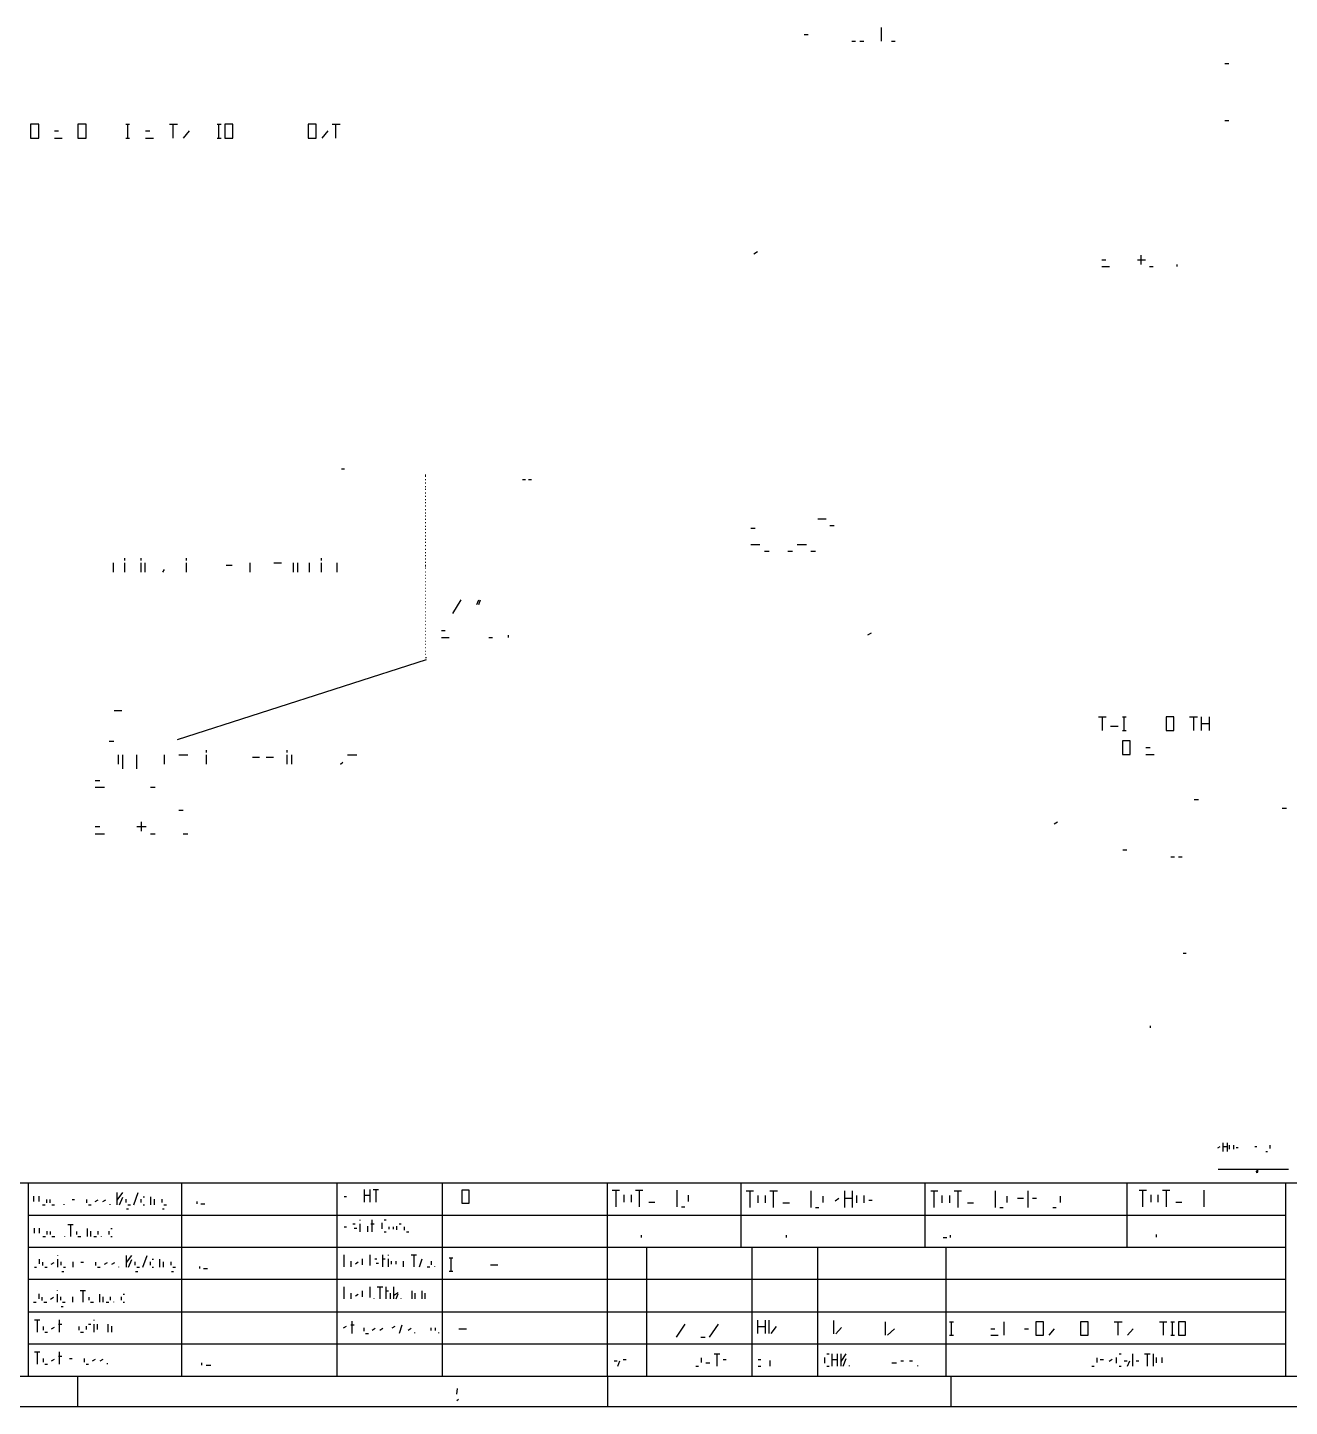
# Model space of a CAD drawing. Header units: millimetres. Extents: x 43 to 1147, y 31 to 811.
# Drawn here: x 318.5 to 673.1, y 31 to 418.7 of the extents above; entities that cross this region are included whole.
import ezdxf

# ---------------------------------------------------------------- set-up
doc = ezdxf.new("R2010")
doc.units = ezdxf.units.MM
doc.layers.add('LINES', color=7, linetype='Continuous')
doc.layers.add('RECTANGLES', color=3, linetype='Continuous')

msp = doc.modelspace()

# ---------------------------------------------------------------- linework, layer by layer
at = {"layer": 'LINES'}
for p, q in [((536.8, 416.8), (537.88, 416.8)), ((550.12, 414.88), (551.2, 414.88)), ((552.4, 414.88), (553.48, 414.88)), ((558.52, 414.88), (558.52, 418.72)), ((561.28, 414.88), (562.36, 414.88)), ((655, 408.64), (656.08, 408.64)), ((346.12, 391.6), (347.2, 391.6)), ((346.72, 387.64), (346.72, 391.6)), ((358.36, 391.6), (360.64, 391.6)), ((359.44, 387.64), (359.44, 391.6)), ((371.8, 391.6), (372.88, 391.6)), ((372.28, 387.64), (372.28, 391.6)), ((404.08, 391.6), (406.36, 391.6)), ((405.16, 387.64), (405.16, 391.6)), ((655, 392.56), (656.08, 392.56)), ((326.08, 389.68), (327.16, 389.68)), ((351.64, 389.68), (352.84, 389.68)), ((362.32, 387.64), (364, 389.68)), ((401.32, 387.64), (403, 389.68)), ((326.08, 387.64), (328.24, 387.64)), ((346.12, 387.64), (347.2, 387.64)), ((351.64, 387.64), (353.92, 387.64)), ((371.8, 387.64), (372.88, 387.64)), ((522.64, 355.12), (523.6, 355.72)), ((620.44, 353.44), (621.52, 353.44)), ((630.4, 353.44), (632.68, 353.44)), ((631.48, 352.12), (631.48, 354.76)), ((620.44, 351.52), (622.6, 351.52)), ((633.76, 351.52), (634.84, 351.52)), ((641.56, 351.52), (641.56, 352.12)), ((406.72, 294.64), (407.56, 294.64)), ((430.24, 292.96), (430.48, 292.96)), ((430.24, 292.6), (430.48, 292.6)), ((430.24, 291.64), (430.48, 291.64)), ((457.6, 291.64), (458.44, 291.64)), ((459.28, 291.64), (460.12, 291.64)), ((430.24, 290.68), (430.48, 290.68)), ((430.24, 289.72), (430.48, 289.72)), ((430.24, 288.88), (430.48, 288.88)), ((430.24, 287.92), (430.48, 287.92)), ((430.24, 286.96), (430.48, 286.96)), ((430.24, 286), (430.48, 286)), ((430.24, 285.16), (430.48, 285.16)), ((430.24, 284.2), (430.48, 284.2)), ((430.24, 283.24), (430.48, 283.24)), ((430.24, 282.28), (430.48, 282.28)), ((430.24, 281.44), (430.48, 281.44)), ((430.24, 280.48), (430.48, 280.48)), ((430.24, 279.52), (430.48, 279.52)), ((540.64, 280.6), (542.92, 280.6)), ((430.24, 278.56), (430.48, 278.56)), ((430.24, 277.72), (430.48, 277.72)), ((430.24, 276.76), (430.48, 276.76)), ((430.24, 275.8), (430.48, 275.8)), ((521.8, 277.96), (523, 277.96)), ((544, 278.68), (545.2, 278.68)), ((430.24, 274.84), (430.48, 274.84)), ((430.24, 274), (430.48, 274)), ((430.24, 273.04), (430.48, 273.04)), ((430.24, 272.08), (430.48, 272.08)), ((521.8, 273.4), (524.32, 273.4)), ((525.64, 271.48), (526.96, 271.48)), ((532.12, 271.48), (533.44, 271.48)), ((534.76, 273.4), (537.4, 273.4)), ((538.6, 271.48), (539.92, 271.48)), ((342.64, 265.6), (342.64, 268.24)), ((345.88, 268.84), (345.88, 269.56)), ((345.88, 265.6), (345.88, 268.24)), ((350.44, 268.84), (350.44, 269.56)), ((350.44, 265.6), (350.44, 268.24)), ((351.52, 265.6), (351.52, 268.24)), ((363.16, 268.84), (363.16, 269.56)), ((363.16, 265.6), (363.16, 268.24)), ((381.04, 265.6), (381.04, 268.24)), ((387.76, 268.24), (389.92, 268.24)), ((393.28, 265.6), (393.28, 268.24)), ((394.48, 265.6), (394.48, 268.24)), ((397.72, 265.6), (397.72, 268.24)), ((401.08, 268.84), (401.08, 269.56)), ((401.08, 265.6), (401.08, 268.24)), ((405.52, 265.6), (405.52, 268.24)), ((430.24, 271.12), (430.48, 271.12)), ((430.24, 270.28), (430.48, 270.28)), ((430.24, 269.32), (430.48, 269.32)), ((430.24, 268.36), (430.48, 268.36)), ((356.56, 265.6), (357.04, 266.32)), ((374.32, 267.52), (376, 267.52)), ((430.24, 267.52), (430.48, 267.52)), ((430.36, 267.16), (430.48, 267.16)), ((430.36, 266.68), (430.48, 266.68)), ((430.36, 265.72), (430.48, 265.72)), ((430.36, 264.76), (430.48, 264.76)), ((430.36, 263.92), (430.48, 263.92)), ((430.36, 262.96), (430.48, 262.96)), ((430.36, 262), (430.48, 262)), ((430.36, 261.04), (430.48, 261.04)), ((430.36, 260.2), (430.48, 260.2)), ((430.36, 259.24), (430.48, 259.24)), ((430.36, 258.28), (430.48, 258.28)), ((430.36, 257.32), (430.48, 257.32)), ((430.36, 256.48), (430.48, 256.48)), ((438.04, 253.96), (440.32, 257.8)), ((438.04, 253.96), (440.32, 257.8)), ((444.76, 256.48), (445.36, 257.8)), ((445.36, 256.48), (445.84, 257.8)), ((430.36, 255.52), (430.48, 255.52)), ((430.36, 254.56), (430.48, 254.56)), ((430.36, 253.6), (430.48, 253.6)), ((430.36, 252.76), (430.48, 252.76)), ((430.36, 251.8), (430.48, 251.8)), ((430.36, 250.84), (430.48, 250.84)), ((430.36, 249.88), (430.48, 249.88)), ((430.36, 249.04), (430.48, 249.04)), ((434.8, 249.16), (435.88, 249.16)), ((554.68, 247.96), (555.64, 248.56)), ((430.36, 248.08), (430.48, 248.08)), ((430.36, 247.12), (430.48, 247.12)), ((430.36, 246.16), (430.48, 246.16)), ((430.36, 245.32), (430.48, 245.32)), ((430.36, 244.36), (430.48, 244.36)), ((434.8, 247.24), (436.96, 247.24)), ((448.12, 247.24), (449.2, 247.24)), ((453.64, 247.24), (453.64, 247.84)), ((360.64, 218.56), (430.6, 241)), ((430.36, 243.4), (430.48, 243.4)), ((430.36, 242.56), (430.48, 242.56)), ((430.36, 241.6), (430.6, 241.6)), ((342.88, 226.72), (345.04, 226.72)), ((619.48, 224.92), (621.64, 224.92)), ((620.56, 221.08), (620.56, 224.92)), ((626.2, 224.92), (627.28, 224.92)), ((626.68, 221.08), (626.68, 224.92)), ((645.04, 224.92), (647.32, 224.92)), ((646.24, 221.08), (646.24, 224.92)), ((648.4, 221.08), (648.4, 224.92)), ((650.68, 221.08), (650.68, 224.92)), ((622.84, 222.28), (625, 222.28)), ((626.2, 221.08), (627.28, 221.08)), ((648.4, 223), (650.68, 223)), ((341.44, 218.08), (342.76, 218.08)), ((344.08, 211.6), (344.08, 214.24)), ((345.28, 210.28), (345.28, 214.24)), ((349.24, 210.28), (349.24, 214.24)), ((357.04, 211.6), (357.04, 214.24)), ((361, 214.24), (363.52, 214.24)), ((368.8, 214.84), (368.8, 215.56)), ((368.8, 211.6), (368.8, 214.24)), ((381.76, 213.52), (383.68, 213.52)), ((385.6, 213.52), (387.64, 213.52)), ((391.48, 214.84), (391.48, 215.56)), ((391.48, 211.6), (391.48, 214.24)), ((392.8, 211.6), (392.8, 214.24)), ((408.4, 214.24), (411.04, 214.24)), ((632.8, 216.28), (634, 216.28)), ((632.8, 214.36), (635.08, 214.36)), ((406.48, 211.6), (407.08, 212.2)), ((337.48, 207.04), (338.8, 207.04)), ((337.48, 205.12), (340.12, 205.12)), ((353.08, 205.12), (354.4, 205.12)), ((646.36, 201.64), (647.56, 201.64)), ((361, 198.64), (362.2, 198.64)), ((671.08, 199.24), (672.28, 199.24)), ((337.48, 194.08), (338.8, 194.08)), ((349.24, 194.08), (351.88, 194.08)), ((350.56, 192.76), (350.56, 195.4)), ((607, 194.8), (607.96, 195.4)), ((337.48, 192.04), (340.12, 192.04)), ((353.08, 192.04), (354.4, 192.04)), ((362.2, 192.04), (363.52, 192.04)), ((626.32, 187.48), (627.4, 187.48)), ((639.76, 185.56), (640.84, 185.56)), ((641.92, 185.56), (643, 185.56)), ((643.24, 158.44), (644.08, 158.44)), ((634.12, 137.44), (634.12, 138.04)), ((654.52, 102.64), (654.52, 105.16)), ((655.72, 102.64), (655.72, 105.16)), ((652.96, 103.72), (653.68, 104.08)), ((654.52, 104.08), (655.72, 104.08)), ((656.32, 103.36), (656.32, 104.44)), ((657.52, 103.36), (657.52, 104.44)), ((658.12, 103.84), (658.72, 103.84)), ((663.4, 104.08), (664, 104.08)), ((666.52, 102.64), (667, 102.64)), ((667.72, 103.48), (667.72, 104.44)), ((653.08, 97.72), (672.88, 97.72)), ((653.2, 97.72), (655.36, 97.72)), ((663.76, 96.88), (664.12, 97.36)), ((664.24, 96.88), (664.24, 97.48)), ((670.72, 97.72), (672.88, 97.72)), ((52.24, 93.88), (1137.16, 93.88)), ((318.76, 39.52), (318.76, 93.88)), ((361.84, 39.52), (361.84, 93.88)), ((405.52, 39.52), (405.52, 93.88)), ((435.16, 39.4), (435.16, 93.64)), ((481.48, 39.52), (481.48, 93.88)), ((519.04, 75.76), (519.04, 93.88)), ((570.76, 75.76), (570.76, 93.88)), ((627.52, 75.76), (627.52, 93.88)), ((663.76, 96.88), (664.12, 96.88)), ((664, 96.76), (664.24, 96.88)), ((672.16, 39.52), (672.16, 93.88)), ((320.32, 88.6), (320.32, 90.16)), ((321.76, 88.6), (321.76, 90.16)), ((323.92, 88.24), (323.92, 89.2)), ((324.88, 88.24), (324.88, 89.2)), ((331, 89.2), (331.72, 89.2)), ((335.2, 88.24), (335.2, 89.2)), ((343.72, 87.64), (343.72, 91.12)), ((343.72, 88.96), (345.28, 91.12)), ((344.32, 87.64), (345.28, 89.8)), ((346.24, 88.36), (346.24, 89.32)), ((348.4, 87.64), (349.6, 91.12)), ((350.44, 88.36), (350.44, 89.32)), ((351.04, 89.92), (351.4, 89.92)), ((353.2, 87.64), (353.2, 89.92)), ((354.16, 87.64), (354.16, 89.32)), ((356.32, 88.36), (356.32, 89.32)), ((407.44, 90.04), (408.16, 90.04)), ((413.2, 88.48), (413.2, 91.96)), ((413.2, 90.4), (414.76, 90.4)), ((414.76, 88.48), (414.76, 91.96)), ((415.6, 91.96), (417.16, 91.96)), ((416.44, 88.48), (416.44, 91.96)), ((482.8, 91.84), (484.84, 91.84)), ((483.88, 87.16), (483.88, 91.84)), ((486.16, 88.48), (486.16, 90.52)), ((488.2, 88.48), (488.2, 90.52)), ((489.4, 91.84), (491.44, 91.84)), ((490.48, 87.16), (490.48, 91.84)), ((501.04, 87.16), (501.04, 91.84)), ((504.28, 88.6), (504.28, 90.4)), ((520.48, 91.6), (522.52, 91.6)), ((521.56, 86.92), (521.56, 91.6)), ((523.84, 88.24), (523.84, 90.28)), ((525.88, 88.24), (525.88, 90.28)), ((527.08, 91.6), (529.24, 91.6)), ((528.16, 86.92), (528.16, 91.6)), ((538.72, 86.92), (538.72, 91.6)), ((542.08, 88.36), (542.08, 90.16)), ((545.44, 88.84), (546.52, 89.56)), ((548.2, 86.92), (548.2, 91.6)), ((548.2, 89.56), (550.36, 89.56)), ((550.36, 86.92), (550.36, 91.6)), ((551.56, 88.24), (551.56, 90.28)), ((553.6, 88.24), (553.6, 90.28)), ((572.32, 91.6), (574.36, 91.6)), ((573.28, 86.92), (573.28, 91.6)), ((575.56, 88.24), (575.56, 90.28)), ((577.72, 88.24), (577.72, 90.28)), ((578.92, 91.6), (580.96, 91.6)), ((580, 86.92), (580, 91.6)), ((590.56, 86.92), (590.56, 91.6)), ((593.8, 88.36), (593.8, 90.16)), ((596.68, 89.56), (598.36, 89.56)), ((599.68, 86.92), (599.68, 91.6)), ((600.88, 89.56), (602.08, 89.56)), ((608.8, 88.36), (608.8, 90.16)), ((630.88, 91.84), (632.92, 91.84)), ((631.96, 87.16), (631.96, 91.84)), ((634.24, 88.48), (634.24, 90.52)), ((636.28, 88.48), (636.28, 90.52)), ((637.48, 91.84), (639.52, 91.84)), ((638.56, 87.16), (638.56, 91.84)), ((649.12, 87.16), (649.12, 91.84)), ((322.72, 87.64), (323.44, 87.64)), ((325.36, 87.64), (326.08, 87.64)), ((328.84, 87.64), (328.84, 87.88)), ((335.68, 87.64), (336.4, 87.64)), ((337.48, 88.6), (338.32, 89.08)), ((339.64, 88.6), (340.48, 89.08)), ((341.68, 87.64), (341.68, 87.88)), ((346.36, 86.56), (346.84, 86.56)), ((346.72, 87.64), (347.44, 87.64)), ((351.04, 87.64), (351.4, 87.64)), ((356.44, 86.56), (356.92, 86.56)), ((356.8, 87.64), (357.52, 87.64)), ((366.16, 88), (366.16, 88.6)), ((367.24, 88), (368.32, 88)), ((493.12, 88.48), (494.8, 88.48)), ((502.24, 87.16), (503.2, 87.16)), ((530.8, 88.24), (532.6, 88.24)), ((539.92, 86.92), (540.88, 86.92)), ((554.92, 88.96), (555.88, 88.96)), ((582.64, 88.24), (584.32, 88.24)), ((591.76, 86.92), (592.72, 86.92)), ((606.64, 86.92), (607.6, 86.92)), ((641.2, 88.48), (642.88, 88.48)), ((318.76, 84.76), (672.16, 84.76)), ((329.8, 82.12), (331.36, 82.12)), ((330.64, 78.76), (330.64, 82.12)), ((407.44, 81.52), (408.16, 81.52)), ((409.96, 82.36), (410.56, 82.36)), ((412, 83.32), (412, 83.44)), ((412, 80.08), (412, 82.36)), ((414.16, 80.08), (414.16, 81.64)), ((415, 82.36), (415.96, 82.36)), ((415.36, 80.08), (415.36, 83.44)), ((418.12, 80.92), (418.12, 82.6)), ((418.72, 83.44), (419.32, 83.44)), ((420.16, 80.8), (420.16, 81.52)), ((421.36, 80.8), (421.36, 81.52)), ((422.32, 80.68), (422.32, 81.64)), ((422.92, 82.36), (423.52, 82.36)), ((424.48, 80.56), (424.48, 81.52)), ((320.44, 79.72), (320.44, 81.16)), ((321.88, 79.72), (321.88, 81.16)), ((322.84, 78.76), (323.56, 78.76)), ((324.04, 79.36), (324.04, 80.32)), ((325, 79.36), (325, 80.2)), ((325.36, 78.76), (326.2, 78.76)), ((328.96, 78.76), (328.96, 78.88)), ((332.32, 79.36), (332.32, 80.2)), ((332.68, 78.76), (333.52, 78.76)), ((335.32, 78.76), (335.32, 81.04)), ((336.28, 78.76), (336.28, 80.32)), ((337.12, 78.76), (337.84, 78.76)), ((338.32, 79.36), (338.32, 80.32)), ((339.28, 78.76), (339.28, 78.88)), ((341.44, 79.36), (341.44, 80.32)), ((341.92, 81.04), (342.28, 81.04)), ((341.92, 78.76), (342.28, 78.76)), ((410.32, 81.16), (411.04, 81.16)), ((418.72, 80.08), (419.32, 80.08)), ((424.96, 80.08), (425.68, 80.08)), ((491.08, 78.52), (491.08, 79.12)), ((531.76, 78.52), (531.76, 79.12)), ((575.8, 78.52), (576.88, 78.52)), ((577.84, 78.52), (577.84, 79.12)), ((635.8, 78.64), (635.8, 79.36)), ((318.76, 75.76), (672.16, 75.76)), ((492.52, 39.52), (492.52, 75.76)), ((522.16, 39.52), (522.16, 75.76)), ((540.64, 39.52), (540.64, 75.76)), ((576.64, 39.52), (576.64, 75.76)), ((320.44, 70.12), (321.04, 70.12)), ((321.88, 71.08), (321.88, 72.4)), ((322.84, 70.6), (322.84, 71.56)), ((323.32, 70.12), (324.04, 70.12)), ((325.12, 70.96), (325.96, 71.44)), ((327.04, 73.36), (327.04, 73.48)), ((327.04, 70.12), (327.04, 72.4)), ((328, 70.72), (328, 71.68)), ((328.6, 70.12), (329.2, 70.12)), ((331.36, 70.12), (331.36, 71.68)), ((333.52, 71.56), (334.24, 71.56)), ((337.72, 70.6), (337.72, 71.56)), ((338.2, 70.12), (338.92, 70.12)), ((340.12, 70.96), (340.96, 71.44)), ((342.16, 70.96), (343, 71.44)), ((344.2, 70.12), (344.2, 70.24)), ((346.36, 70.12), (346.36, 73.48)), ((346.36, 71.44), (347.8, 73.48)), ((346.84, 70.12), (347.8, 72.28)), ((348.76, 70.72), (348.76, 71.68)), ((349.24, 70.12), (349.96, 70.12)), ((350.92, 70.12), (352.12, 73.48)), ((353.08, 70.72), (353.08, 71.68)), ((353.56, 72.4), (353.92, 72.4)), ((353.56, 70.12), (353.92, 70.12)), ((355.72, 70.12), (355.72, 72.4)), ((356.68, 70.12), (356.68, 71.68)), ((358.84, 70.72), (358.84, 71.68)), ((359.32, 70.12), (360.04, 70.12)), ((366.88, 69.76), (366.88, 70.36)), ((407.44, 70.24), (407.44, 73.6)), ((409.48, 70.24), (409.48, 71.8)), ((410.68, 71.08), (411.4, 71.68)), ((412.6, 70.84), (412.6, 72.52)), ((414.76, 70.6), (414.76, 73.6)), ((416.08, 72.52), (416.68, 72.52)), ((416.44, 71.32), (417.16, 71.32)), ((418.12, 72.52), (418.96, 72.52)), ((418.36, 70.24), (418.36, 73.6)), ((419.92, 73.48), (419.92, 73.6)), ((419.92, 70.24), (419.92, 72.52)), ((420.76, 70.96), (420.76, 71.8)), ((422.08, 70.96), (422.08, 71.8)), ((424.12, 70.24), (424.12, 71.8)), ((426.28, 73.6), (427.84, 73.6)), ((427.12, 70.24), (427.12, 73.6)), ((428.68, 70.24), (429.4, 72.52)), ((430.84, 70.24), (431.56, 70.24)), ((432.04, 70.84), (432.04, 71.8)), ((433, 70.24), (433, 70.36)), ((436.96, 72.76), (438.04, 72.76)), ((437.56, 69.04), (437.56, 72.76)), ((448.6, 70.84), (450.64, 70.84)), ((318.76, 66.76), (672.16, 66.76)), ((328.12, 68.92), (328.72, 68.92)), ((348.88, 68.92), (349.48, 68.92)), ((358.96, 68.92), (359.56, 68.92)), ((367.96, 69.76), (369.04, 69.76)), ((436.96, 69.04), (438.04, 69.04)), ((321.76, 61.24), (321.76, 62.68)), ((326.92, 63.52), (326.92, 63.64)), ((326.92, 60.28), (326.92, 62.56)), ((333.28, 63.64), (334.84, 63.64)), ((334.12, 60.28), (334.12, 63.64)), ((338.8, 60.28), (338.8, 62.56)), ((345.4, 62.56), (345.76, 62.56)), ((407.44, 61.24), (407.44, 64.6)), ((409.48, 61.24), (409.48, 62.8)), ((410.68, 62.08), (411.4, 62.56)), ((412.6, 61.84), (412.6, 63.52)), ((414.76, 61.6), (414.76, 64.6)), ((416.8, 64.6), (418.36, 64.6)), ((417.64, 61.24), (417.64, 64.6)), ((419.32, 61.24), (419.32, 64.6)), ((419.32, 63.52), (419.92, 63.52)), ((420.52, 61.24), (420.52, 62.8)), ((421.48, 61.24), (421.48, 64.6)), ((421.48, 62.32), (422.68, 63.04)), ((422.08, 61.24), (422.68, 62.68)), ((426.64, 61.24), (426.64, 63.52)), ((427.48, 61.24), (427.48, 62.8)), ((429.4, 61.24), (429.4, 63.52)), ((430.24, 61.24), (430.24, 62.8)), ((320.2, 60.28), (320.92, 60.28)), ((322.6, 60.76), (322.6, 61.72)), ((323.08, 60.28), (323.92, 60.28)), ((325, 61.12), (325.84, 61.72)), ((327.88, 60.88), (327.88, 61.84)), ((328, 59.08), (328.48, 59.08)), ((328.36, 60.28), (329.08, 60.28)), ((331.24, 60.28), (331.24, 61.84)), ((335.8, 60.88), (335.8, 61.72)), ((336.16, 60.28), (337, 60.28)), ((339.76, 60.28), (339.76, 61.84)), ((340.6, 60.28), (341.32, 60.28)), ((341.8, 60.88), (341.8, 61.84)), ((342.76, 60.28), (342.76, 60.4)), ((344.92, 60.88), (344.92, 61.84)), ((345.4, 60.28), (345.76, 60.28)), ((415.96, 61.24), (415.96, 61.36)), ((423.52, 61.24), (423.52, 61.36)), ((318.76, 57.64), (491.68, 57.64)), ((320.44, 55.36), (322, 55.36)), ((321.28, 51.88), (321.28, 55.36)), ((327.52, 51.88), (327.52, 55.36)), ((337.24, 55.12), (337.24, 55.36)), ((409.72, 51.52), (409.72, 55)), ((491.68, 57.64), (672.16, 57.64)), ((523.72, 51.52), (523.72, 55.24)), ((525.88, 51.52), (525.88, 55.24)), ((526.96, 51.52), (526.96, 55.24)), ((545.08, 51.4), (545.08, 55.12)), ((559.6, 51.04), (559.6, 54.76)), ((577.6, 54.76), (578.68, 54.76)), ((578.2, 51.04), (578.2, 54.76)), ((592.96, 51.04), (592.96, 54.76)), ((623.92, 54.76), (626.08, 54.76)), ((625, 51.04), (625, 54.76)), ((636.64, 54.76), (638.68, 54.76)), ((637.72, 51.04), (637.72, 54.76)), ((639.76, 54.76), (640.84, 54.76)), ((640.24, 51.04), (640.24, 54.76)), ((322.96, 52.48), (322.96, 53.44)), ((323.32, 51.88), (324.16, 51.88)), ((325.24, 52.84), (326.08, 53.32)), ((327.16, 54.16), (328.12, 54.16)), ((333.04, 52.48), (333.04, 53.44)), ((333.4, 51.88), (334.24, 51.88)), ((335.08, 52.6), (335.08, 53.56)), ((335.68, 54.16), (336.28, 54.16)), ((337.24, 51.88), (337.24, 54.16)), ((338.2, 52.6), (338.2, 54.16)), ((341.2, 51.88), (341.2, 54.16)), ((342.16, 51.88), (342.16, 53.56)), ((407.32, 53.08), (408.16, 53.56)), ((409.36, 53.92), (410.32, 53.92)), ((413.08, 52.12), (413.08, 53.08)), ((413.44, 51.52), (414.28, 51.52)), ((415.36, 52.48), (416.2, 52.96)), ((417.52, 52.48), (418.36, 52.96)), ((421, 53.08), (421.84, 53.56)), ((423.04, 51.64), (423.76, 53.92)), ((425.44, 52.48), (426.28, 52.96)), ((427.36, 51.64), (427.36, 51.76)), ((431.92, 52.36), (431.92, 53.08)), ((433.12, 52.36), (433.12, 53.08)), ((434.08, 51.64), (434.08, 51.76)), ((439.72, 52.84), (441.88, 52.84)), ((500.92, 50.44), (503.32, 54.16)), ((507.76, 50.44), (508.96, 50.44)), ((510.16, 50.44), (512.68, 54.16)), ((523.72, 53.44), (525.88, 53.44)), ((527.44, 51.52), (529, 53.44)), ((545.68, 51.4), (547.24, 53.2)), ((560.2, 51.04), (562.12, 52.84)), ((577.6, 51.04), (578.68, 51.04)), ((589.24, 52.84), (590.32, 52.84)), ((589.24, 51.04), (591.28, 51.04)), ((598.72, 52.84), (599.8, 52.84)), ((605.56, 51.04), (607.12, 52.84)), ((627.64, 51.04), (629.2, 52.84)), ((639.76, 51.04), (640.84, 51.04)), ((318.76, 48.64), (672.16, 48.64)), ((320.44, 46.36), (322, 46.36)), ((321.28, 42.88), (321.28, 46.36)), ((322.96, 43.48), (322.96, 44.44)), ((323.32, 42.88), (324.16, 42.88)), ((325.24, 43.84), (326.08, 44.32)), ((327.16, 45.16), (328.12, 45.16)), ((327.52, 42.88), (327.52, 46.36)), ((330.28, 44.44), (331, 44.44)), ((334.48, 43.48), (334.48, 44.44)), ((334.96, 42.88), (335.68, 42.88)), ((336.76, 43.84), (337.6, 44.32)), ((338.92, 43.84), (339.76, 44.32)), ((340.96, 42.88), (340.96, 43.12)), ((367.48, 42.64), (367.48, 43.24)), ((483.4, 43.84), (484.24, 43.84)), ((484.36, 42.28), (484.96, 43.84)), ((485.92, 44.2), (486.76, 44.2)), ((507.88, 43.36), (507.88, 44.68)), ((509.08, 43.24), (510.28, 43.24)), ((511.48, 45.76), (513.04, 45.76)), ((512.32, 42.28), (512.32, 45.76)), ((514, 44.2), (514.84, 44.2)), ((523.84, 44.2), (524.56, 44.2)), ((527.2, 42.28), (527.2, 43.96)), ((542.56, 43.12), (542.56, 44.8)), ((543.16, 45.76), (543.76, 45.76)), ((544.6, 42.28), (544.6, 45.76)), ((544.6, 44.2), (546.16, 44.2)), ((546.16, 42.28), (546.16, 45.76)), ((547.12, 42.28), (547.12, 45.76)), ((547.12, 43.6), (548.56, 45.76)), ((547.72, 42.28), (548.56, 44.44)), ((561.4, 43.24), (562.72, 43.24)), ((563.92, 43.84), (564.64, 43.84)), ((566.32, 43.84), (567.16, 43.84)), ((619.12, 43.36), (619.12, 44.68)), ((619.96, 44.2), (620.92, 44.2)), ((622.48, 43.72), (623.32, 44.32)), ((624.52, 43.12), (624.52, 44.8)), ((625.24, 45.76), (625.84, 45.76)), ((626.68, 43.84), (627.52, 43.84)), ((627.64, 42.28), (628.24, 43.84)), ((629.08, 42.28), (629.08, 45.76)), ((630.04, 43.84), (630.76, 43.84)), ((632.44, 45.76), (634, 45.76)), ((633.28, 42.28), (633.28, 45.76)), ((634.96, 42.28), (634.96, 45.76)), ((635.8, 43.24), (635.8, 44.8)), ((637.36, 43.24), (637.36, 44.8)), ((332.68, 31), (332.68, 39.52)), ((368.68, 42.64), (370, 42.64)), ((481.6, 31), (481.6, 39.52)), ((506.32, 42.28), (507.04, 42.28)), ((523.84, 42.28), (524.56, 42.28)), ((543.16, 42.28), (543.76, 42.28)), ((549.52, 42.28), (549.52, 42.52)), ((568.72, 42.28), (568.72, 42.52)), ((569.8, 39.52), (884.08, 39.52)), ((578.08, 31), (578.08, 39.52)), ((617.56, 42.28), (618.28, 42.28)), ((625.24, 42.28), (625.84, 42.28)), ((439.12, 34.48), (439.36, 36.04)), ((439.12, 32.68), (439.6, 33.04))]:
    msp.add_line(p, q, dxfattribs=at)
at = {"layer": 'RECTANGLES'}
for p, q in [((321.64, 391.6), (319.36, 391.6)), ((319.36, 391.6), (319.36, 387.64)), ((321.64, 387.64), (321.64, 391.6)), ((334.96, 391.6), (332.68, 391.6)), ((332.68, 391.6), (332.68, 387.64)), ((334.96, 387.64), (334.96, 391.6)), ((376.24, 391.6), (373.96, 391.6)), ((373.96, 391.6), (373.96, 387.64)), ((376.24, 387.64), (376.24, 391.6)), ((399.64, 391.6), (397.36, 391.6)), ((397.36, 391.6), (397.36, 387.64)), ((399.64, 387.64), (399.64, 391.6)), ((319.36, 387.64), (321.64, 387.64)), ((332.68, 387.64), (334.96, 387.64)), ((373.96, 387.64), (376.24, 387.64)), ((397.36, 387.64), (399.64, 387.64)), ((640.6, 224.92), (638.44, 224.92)), ((638.44, 224.92), (638.44, 221.08)), ((640.6, 221.08), (640.6, 224.92)), ((638.44, 221.08), (640.6, 221.08)), ((628.36, 218.2), (626.2, 218.2)), ((626.2, 218.2), (626.2, 214.36)), ((628.36, 214.36), (628.36, 218.2)), ((626.2, 214.36), (628.36, 214.36)), ((442.6, 91.84), (440.56, 91.84)), ((440.56, 91.84), (440.56, 88.12)), ((442.6, 88.12), (442.6, 91.84)), ((440.56, 88.12), (442.6, 88.12)), ((604, 54.76), (601.84, 54.76)), ((601.84, 54.76), (601.84, 51.04)), ((604, 51.04), (604, 54.76)), ((616.6, 54.76), (614.44, 54.76)), ((614.44, 54.76), (614.44, 51.04)), ((616.6, 51.04), (616.6, 54.76)), ((643.96, 54.76), (641.92, 54.76)), ((641.92, 54.76), (641.92, 51.04)), ((643.96, 51.04), (643.96, 54.76)), ((601.84, 51.04), (604, 51.04)), ((614.44, 51.04), (616.6, 51.04)), ((641.92, 51.04), (643.96, 51.04)), ((52.24, 39.52), (1137.16, 39.52)), ((42.88, 31), (1146.64, 31))]:
    msp.add_line(p, q, dxfattribs=at)

doc.saveas('drawing.dxf')
